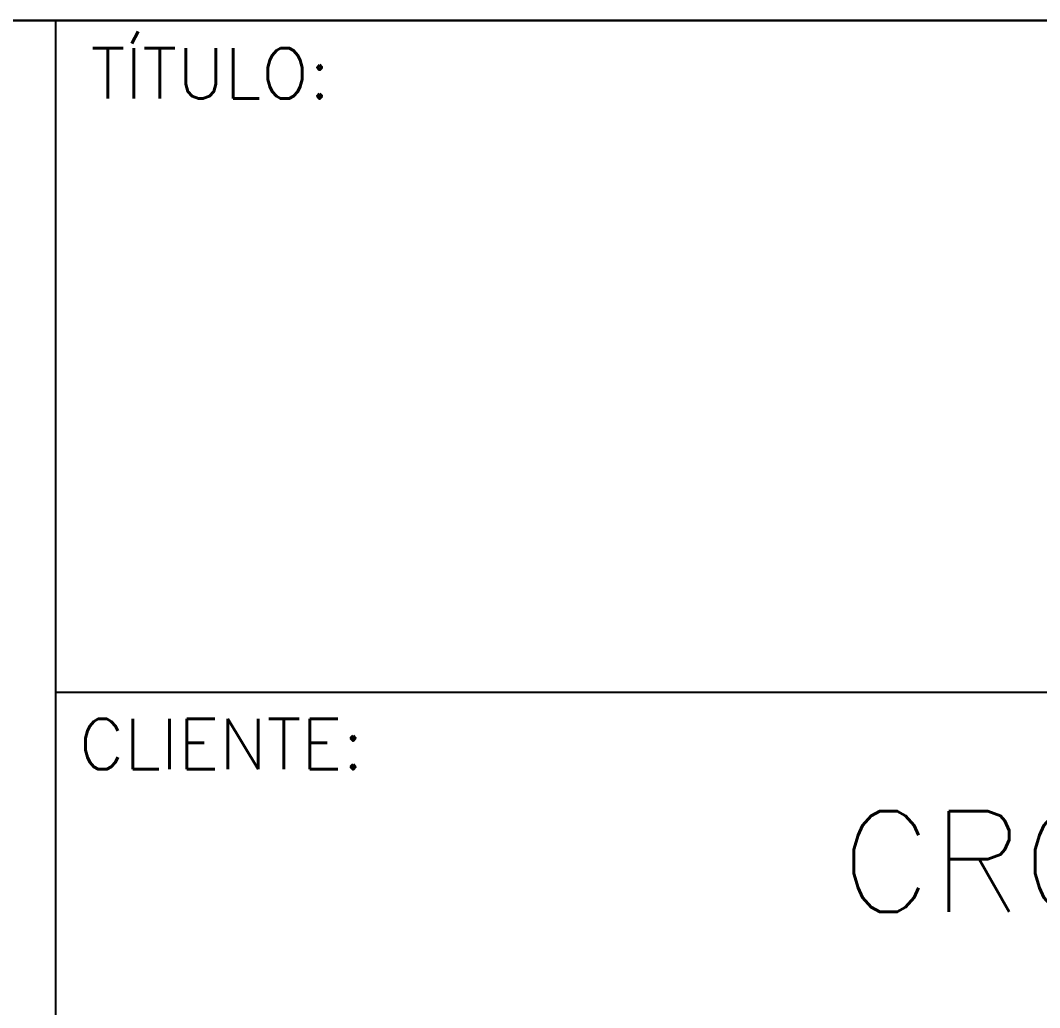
# Model space of a CAD drawing. Header units: centimetres. Extents: x 1658 to 14396, y 8294 to 11444.
# Drawn here: x 13525.5 to 13753.1, y 8523.5 to 8743.9 of the extents above; entities that cross this region are included whole.
import ezdxf
from ezdxf.enums import TextEntityAlignment as Align

# ---------------------------------------------------------------- set-up
doc = ezdxf.new("R2010")
doc.units = ezdxf.units.CM
doc.header["$LTSCALE"] = 50
doc.header["$MEASUREMENT"] = 0
doc.layers.add('FORMATO-PRECON', color=2, linetype='Continuous')
doc.styles.add('PRECON-ROMANS', font='romans.shx')
doc.styles.add('ROMANS', font='ROMANS.SHX', dxfattribs={"oblique": 15, "height": 3})

# ---------------------------------------------------------------- blocks, each defined once
blk = doc.blocks.new('CARIMBO')
at = {"layer": 'FORMATO-PRECON', "color": 6}
for p, q in [((-1050, 0), (-1050, 500)), ((-1050, 300), (0, 300))]:
    blk.add_line(p, q, dxfattribs=at)
blk.add_lwpolyline([(-1750, 500), (0, 500), (0, 0), (-1750, 0)], close=True, dxfattribs=at)
at = {"layer": 'FORMATO-PRECON', "style": 'ROMANS'}
for s, p in [('TÍTULO:', (-1039.58, 476.74)), ('CLIENTE:', (-1043.09, 277.05))]:
    blk.add_text(s, height=15, dxfattribs=at).set_placement(p)
at = {"layer": 'FORMATO-PRECON', "color": 5, "style": 'PRECON-ROMANS', "flags": 8}
for p in [(-524.84, 472.63), (-524.98, 423.02), (-524.98, 399.37), (-524.98, 375.97)]:
    blk.add_attdef('X', text='', height=30, dxfattribs=at).set_placement(p, align=Align.MIDDLE_CENTER)
at = {"layer": 'FORMATO-PRECON', "color": 3, "style": 'PRECON-ROMANS', "flags": 8}
for p in [(-524.98, 331.67), (-486.33, 176.97), (-486.33, 124.42)]:
    blk.add_attdef('X', text='', height=25, dxfattribs=at).set_placement(p, align=Align.MIDDLE_CENTER)
at = {"layer": 'FORMATO-PRECON', "color": 4, "style": 'PRECON-ROMANS', "flags": 8}
for p in [(-524.98, 249.6), (-228.66, 39.37), (-76.7, 39.37), (-483.33, 35.98)]:
    blk.add_attdef('X', text='', height=30, dxfattribs=at).set_placement(p, align=Align.MIDDLE_CENTER)
at = {"layer": 'FORMATO-PRECON', "color": 2, "style": 'PRECON-ROMANS', "flags": 8}
for height, p in [(20, (-1635.81, 142.35)), (20, (-1402.47, 142.35)), (20, (-1169.14, 142.35)), (30, (-902.74, 42.35)), (20, (-1635.81, 42.35))]:
    blk.add_attdef('X', text='', height=height, dxfattribs=at).set_placement(p, align=Align.MIDDLE_CENTER)

msp = doc.modelspace()

# ---------------------------------------------------------------- linework, layer by layer
at = {"layer": 'FORMATO-PRECON', "color": 6}
msp.add_lwpolyline([(14320.86, 8743.94), (12243.36, 8743.94), (12243.36, 8368.94), (14320.86, 8368.94)], close=True, dxfattribs=at)

# ---------------------------------------------------------------- block references
at = {"layer": 'FORMATO-PRECON'}
ref = msp.add_blockref('CARIMBO', (14320.86, 8368.94), dxfattribs=dict(at, xscale=0.7499999918802306, yscale=0.7499999918802306, zscale=0.7499999918802306))
ref.add_attrib('X', 'CROMA ESTACIONAMENTO S.A', dxfattribs={"color": 4, "height": 22.5, "style": 'PRECON-ROMANS', "flags": 8}).set_placement((13927.12, 8556.14), align=Align.MIDDLE_CENTER)

doc.saveas('drawing.dxf')
